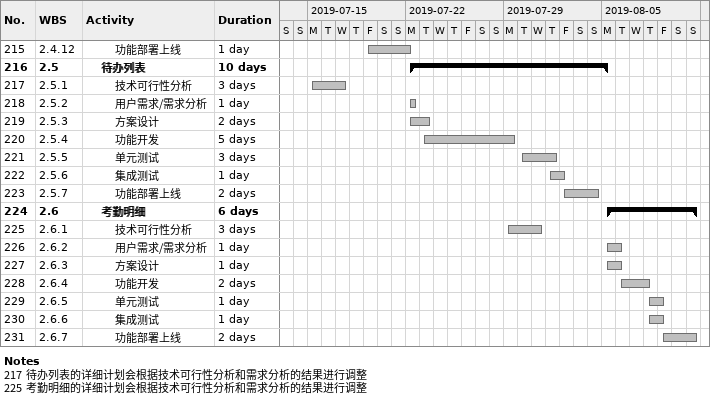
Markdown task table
| ID | WBS | Task | Duration | Start | Finish |
|---|---|---|---|---|---|
| 215 | 2.4.12 | 功能部署上线 | 1d | 2019-07-19 | 2019-07-22 |
| 216 | 2.5 | **待办列表** | 10d | 2019-07-22 | 2019-08-05 |
| 217 | 2.5.1 | 技术可行性分析 | 3d | 2019-07-15 | 2019-07-17 |
| 218 | 2.5.2 | 用户需求/需求分析 | 1d | 2019-07-22 | 2019-07-22 |
| 219 | 2.5.3 | 方案设计 | 2d | 2019-07-22 | 2019-07-23 |
| 220 | 2.5.4 | 功能开发 | 5d | 2019-07-23 | 2019-07-29 |
| 221 | 2.5.5 | 单元测试 | 3d | 2019-07-30 | 2019-08-01 |
| 222 | 2.5.6 | 集成测试 | 1d | 2019-08-01 | 2019-08-02 |
| 223 | 2.5.7 | 功能部署上线 | 2d | 2019-08-02 | 2019-08-04 |
| 224 | 2.6 | **考勤明细** | 6d | 2019-08-05 | 2019-08-11 |
| 225 | 2.6.1 | 技术可行性分析 | 3d | 2019-07-29 | 2019-07-31 |
| 226 | 2.6.2 | 用户需求/需求分析 | 1d | 2019-08-05 | 2019-08-06 |
| 227 | 2.6.3 | 方案设计 | 1d | 2019-08-05 | 2019-08-06 |
| 228 | 2.6.4 | 功能开发 | 2d | 2019-08-06 | 2019-08-08 |
| 229 | 2.6.5 | 单元测试 | 1d | 2019-08-08 | 2019-08-09 |
| 230 | 2.6.6 | 集成测试 | 1d | 2019-08-08 | 2019-08-09 |
| 231 | 2.6.7 | 功能部署上线 | 2d | 2019-08-09 | 2019-08-11 |

Notes
- 217: 待办列表的详细计划会根据技术可行性分析和需求分析的结果进行调整
- 225: 考勤明细的详细计划会根据技术可行性分析和需求分析的结果进行调整
